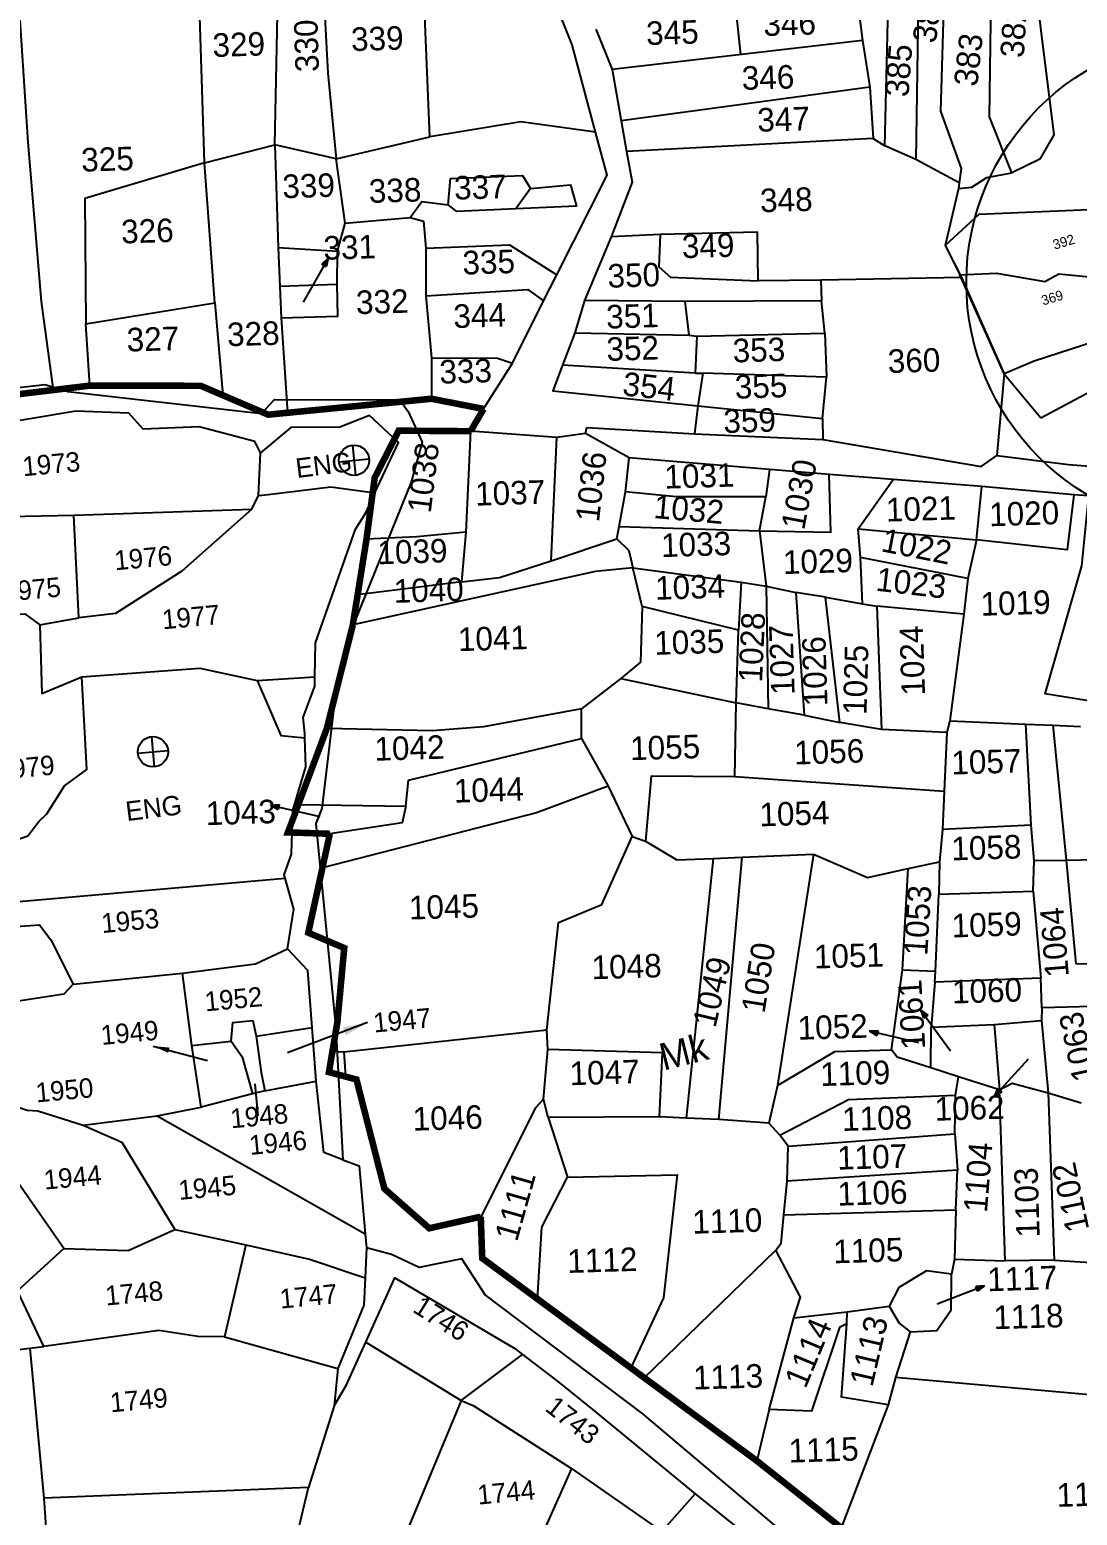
# Model space of a CAD drawing. Header units: metres. Extents: x 277515 to 230369286191, y 2056844 to 115415464409.
# Drawn here: x 279508 to 279902, y 2058575 to 2059133 of the extents above; entities that cross this region are included whole.
import ezdxf
from ezdxf.enums import TextEntityAlignment as Align

# ---------------------------------------------------------------- set-up
doc = ezdxf.new("R2010")
doc.units = ezdxf.units.M
doc.header["$MEASUREMENT"] = 0
for name, color, linetype in [('OFF', 1, 'Continuous'), ('OTHERS', 1, 'Continuous'), ('POLY_PARCEL', 6, 'Continuous'), ('POLY_ROAD', 30, 'Continuous'), ('SYM_ARROW', 1, 'Continuous'), ('TEXT_MAPIN', 7, 'Continuous'), ('TEXT_MAPOUT', 7, 'Continuous'), ('TEXT_PARCEL', 7, 'Continuous'), ('V_BOUND_LINE', 7, 'Continuous')]:
    doc.layers.add(name, color=color, linetype=linetype)
doc.styles.add('TEXT_MAP', font='', dxfattribs={"height": 1.8})
doc.styles.get('TEXT_MAP').set_extended_font_data('Kruti Dev 050')
doc.dimstyles.get("Standard").update_dxf_attribs({"dimtxt": 0.18, "dimasz": 0.18, "dimexe": 0.18, "dimexo": 0.0625, "dimgap": 0.09, "dimtad": 0, "dimtih": 1, "dimtoh": 1, "dimdec": 4, "dimzin": 0, "dimdsep": 46, "dimtxsty": 'Standard', "dimcen": 0.09, "dimadec": 0, "dimazin": 0, "dimtfac": 1, "dimtdec": 4, "dimtofl": 0, "dimtmove": 0, "dimatfit": 3, "dimfxl": 0, "dimtolj": 1, "dimtzin": 0, "dimarcsym": 0})

# ---------------------------------------------------------------- blocks, each defined once
blk = doc.blocks.new('DETAIL')
for points in [[(0, 1.4), (0, -1.4)], [(-1.4, 0), (1.4, 0)]]:
    blk.add_lwpolyline(points)
blk.add_circle((0, 0), 1.4)
blk = doc.blocks.new('ARROWASPECT')
h = blk.add_hatch(color=256)
h.paths.add_polyline_path([(2.85, -2.85), (3.72, -1.98), (0, 0)])
h.paths.add_polyline_path([(0, 0), (1.98, -3.72), (2.85, -2.85)])
for points in [[(0, 0), (17.15, -17.15)], [(0, 0), (1.98, -3.72)], [(0, 0), (3.72, -1.98)], [(3.72, -1.98), (1.98, -3.72)]]:
    blk.add_lwpolyline(points)
blk = doc.blocks.new('KSUB')
blk.add_circle((279952.73, 2059038.41), 92.8)
at = {"layer": 'OFF'}
for points in [[(279772.57, 2059146.65), (279774.94, 2059124.05)], [(279775.2, 2058925.77), (279784.61, 2058924.18)]]:
    blk.add_lwpolyline(points, dxfattribs=at)
at = {"layer": 'POLY_PARCEL'}
for points in [[(279877.07, 2059079.58), (279868.62, 2059100.69), (279869.61, 2059172.34)], [(279882.83, 2059174.48), (279892.81, 2059093.92), (279887.6, 2059084.81), (279877.07, 2059079.58)], [(279658.22, 2059093.13), (279655.13, 2059166.04)], [(279842.2, 2059167.27), (279840.97, 2059084.64)], [(279852.22, 2059170.18), (279850.24, 2059102.82), (279857.94, 2059081.3), (279857.25, 2059075.8)], [(279573.43, 2059083.42), (279570.86, 2059162.13)], [(279599.93, 2059090.19), (279601.32, 2059163.73)], [(279617.31, 2059164.39), (279619.82, 2059117.03)], [(279829.25, 2059089.76), (279831.06, 2059162.88)], [(279502.47, 2059160.04), (279507, 2059091.09), (279512.03, 2059031.29), (279516.55, 2058997.96)], [(279818.51, 2059148.06), (279820.82, 2059129.36)], [(279820.82, 2059129.36), (279726.71, 2059118.47)], [(279820.82, 2059129.36), (279823.67, 2059111.83)], [(279619.82, 2059117.03), (279622.93, 2059084.83)], [(279823.67, 2059111.83), (279730.11, 2059099.18)], [(279823.67, 2059111.83), (279824.84, 2059092.52)], [(279720.49, 2059094.93), (279692.43, 2059098.8), (279658.22, 2059093.13)], [(279573.43, 2059083.42), (279599.93, 2059090.19)], [(279622.93, 2059084.83), (279599.93, 2059090.19)], [(279599.93, 2059090.19), (279601.12, 2059051.53)], [(279622.93, 2059084.83), (279658.22, 2059093.13)], [(279824.84, 2059092.52), (279732.14, 2059087.69)], [(279824.84, 2059092.52), (279829.25, 2059089.76)], [(279840.97, 2059084.64), (279829.25, 2059089.76)], [(279573.43, 2059083.42), (279528.48, 2059069.92), (279528.76, 2059022.85)], [(279577.36, 2059030.69), (279573.43, 2059083.42)], [(279626.27, 2059060.67), (279622.93, 2059084.83)], [(279857.25, 2059075.8), (279840.97, 2059084.64)], [(279665.06, 2059067.64), (279665.92, 2059077.48), (279693.05, 2059078.6), (279696.08, 2059073.78)], [(279857.02, 2059073.77), (279861.92, 2059074.21), (279867.59, 2059077.85), (279877.07, 2059079.58)], [(279696.08, 2059073.78), (279711.07, 2059075.11), (279713.34, 2059067.09), (279690.54, 2059066.11)], [(279696.08, 2059073.78), (279690.54, 2059066.11)], [(279857.02, 2059073.77), (279851.9, 2059052.24), (279858.04, 2059040.3)], [(279857.25, 2059075.8), (279857.02, 2059073.77)], [(279650.76, 2059062.87), (279655.2, 2059068.78), (279665.06, 2059067.64)], [(279690.54, 2059066.11), (279668.32, 2059065.14), (279665.06, 2059067.64)], [(279623.41, 2059050.19), (279626.27, 2059060.67)], [(279626.27, 2059060.67), (279650.76, 2059062.87)], [(279650.76, 2059062.87), (279655.76, 2059061.41), (279656.65, 2059051.33)], [(279744.74, 2059056.43), (279726.41, 2059055.57)], [(279744.74, 2059056.43), (279744.25, 2059044.28), (279748.7, 2059040.42), (279781.68, 2059039.07)], [(279781.68, 2059039.07), (279781.41, 2059057.26), (279744.74, 2059056.43)], [(279601.12, 2059051.53), (279601.75, 2059036.94)], [(279601.12, 2059051.53), (279623.41, 2059050.19)], [(279623.26, 2059037.6), (279623.41, 2059050.19)], [(279656.65, 2059051.33), (279656.62, 2059033.43)], [(279656.65, 2059051.33), (279688.1, 2059052.59), (279705.94, 2059041.32)], [(279623.26, 2059037.6), (279601.75, 2059036.94)], [(279602.26, 2059025.12), (279623.62, 2059025.77), (279623.26, 2059037.6)], [(279805.2, 2059039.26), (279781.68, 2059039.07)], [(279858.04, 2059040.3), (279805.2, 2059039.26)], [(279805.2, 2059039.26), (279805.47, 2059031.51)], [(279858.04, 2059040.3), (279874.1, 2059004.02), (279871.39, 2058973.4)], [(279601.75, 2059036.94), (279602.26, 2059025.12)], [(279656.62, 2059033.43), (279694.98, 2059035.76), (279700.97, 2059031.46)], [(279656.62, 2059033.43), (279658.77, 2059010.1)], [(279528.76, 2059022.85), (279577.36, 2059030.69)], [(279577.36, 2059030.69), (279580.26, 2058996.02)], [(279754.17, 2059031.24), (279716.36, 2059031.63)], [(279805.47, 2059031.51), (279754.17, 2059031.24)], [(279755.72, 2059018.64), (279754.17, 2059031.24)], [(279806.66, 2059019.39), (279805.47, 2059031.51)], [(279530.36, 2058999.62), (279528.76, 2059022.85)], [(279602.26, 2059025.12), (279604.6, 2058989.4)], [(279712.73, 2059019.5), (279755.72, 2059018.64)], [(279755.72, 2059018.64), (279758.63, 2059018.15)], [(279758.63, 2059018.15), (279757.9, 2059004.27)], [(279758.63, 2059018.15), (279806.66, 2059019.39)], [(279806.66, 2059019.39), (279807.38, 2059002.84)], [(279658.77, 2059010.1), (279658.76, 2058994.68)], [(279658.77, 2059010.1), (279683.63, 2059010), (279689.19, 2059008.09)], [(279757.9, 2059004.27), (279708.08, 2059007.25)], [(279757.9, 2059004.27), (279760.78, 2059004.36)], [(279760.78, 2059004.36), (279758.97, 2058992)], [(279807.38, 2059002.84), (279760.78, 2059004.36)], [(279805.84, 2058987.2), (279807.38, 2059002.84)], [(279758.97, 2058992), (279805.84, 2058987.2)], [(279805.84, 2058987.2), (279805.89, 2058979.35)], [(279673.5, 2058982.48), (279671.71, 2058944.46)], [(279703.81, 2058933.72), (279705.96, 2058980.11)], [(279731.74, 2058959.67), (279733.16, 2058972.48)], [(279782.1, 2058945), (279808.94, 2058944.57), (279808.29, 2058966.17)], [(279785.86, 2058968.05), (279784.52, 2058957.85)], [(279729.35, 2058946.63), (279731.74, 2058959.67)], [(279784.52, 2058957.85), (279750.83, 2058957.76), (279731.74, 2058959.67)], [(279819.2, 2058945.82), (279832.36, 2058964.27)], [(279863.76, 2058941.58), (279865.78, 2058961.63)], [(279782.1, 2058945), (279784.52, 2058957.85)], [(279900.4, 2058958.61), (279897.88, 2058937.94), (279863.76, 2058941.58)], [(279931.56, 2058876.93), (279889.55, 2058883.75), (279903.37, 2058931.88), (279905.99, 2058958.12)], [(279671.71, 2058944.46), (279653.24, 2058942.76), (279634.36, 2058941.95)], [(279671.71, 2058944.46), (279670.01, 2058925.89)], [(279728.51, 2058942.04), (279729.35, 2058946.63)], [(279729.35, 2058946.63), (279782.1, 2058945)], [(279782.1, 2058945), (279784.61, 2058924.18)], [(279819.2, 2058945.82), (279863.76, 2058941.58)], [(279820.16, 2058934.94), (279819.2, 2058945.82)], [(279703.81, 2058933.72), (279728.51, 2058942.04)], [(279728.51, 2058942.04), (279733.04, 2058937.57), (279734.49, 2058931.07)], [(279863.76, 2058941.58), (279860.46, 2058927.13)], [(279670.01, 2058925.89), (279684.34, 2058927.46), (279703.81, 2058933.72)], [(279860.46, 2058927.13), (279820.16, 2058934.94)], [(279820.84, 2058917.54), (279820.16, 2058934.94)], [(279734.49, 2058931.07), (279720.49, 2058929.7), (279629.19, 2058909.65)], [(279670.01, 2058925.89), (279631.02, 2058921.02)], [(279738.05, 2058916.52), (279734.49, 2058931.07)], [(279734.49, 2058931.07), (279775.2, 2058925.77)], [(279775.2, 2058925.77), (279774.2, 2058907.65)], [(279860.46, 2058927.13), (279859, 2058913.68)], [(279784.61, 2058924.18), (279795.85, 2058921.89)], [(279784.61, 2058924.18), (279785.4, 2058878.06)], [(279807, 2058920.05), (279795.85, 2058921.89)], [(279795.85, 2058921.89), (279798.89, 2058875.67)], [(279738.05, 2058916.52), (279737.44, 2058895.61), (279729.95, 2058889.47)], [(279774.2, 2058907.65), (279738.05, 2058916.52)], [(279807, 2058920.05), (279820.84, 2058917.54)], [(279812.38, 2058872.97), (279807, 2058920.05)], [(279820.84, 2058917.54), (279826.28, 2058916.73)], [(279859, 2058913.68), (279826.28, 2058916.73)], [(279826.28, 2058916.73), (279828.06, 2058870.33)], [(279859, 2058913.68), (279853.67, 2058873.61)], [(279773.33, 2058880.3), (279774.2, 2058907.65)], [(279729.95, 2058889.47), (279715.2, 2058878.1)], [(279729.95, 2058889.47), (279773.33, 2058880.3)], [(279715.2, 2058878.1), (279678.29, 2058871.35), (279658.99, 2058869.83), (279619.44, 2058870.7)], [(279715.17, 2058866.96), (279715.2, 2058878.1)], [(279772.87, 2058852.51), (279773.33, 2058880.3)], [(279785.4, 2058878.06), (279773.33, 2058880.3)], [(279798.89, 2058875.67), (279785.4, 2058878.06)], [(279798.89, 2058875.67), (279812.38, 2058872.97)], [(279828.06, 2058870.33), (279812.38, 2058872.97)], [(279852.56, 2058869.21), (279828.06, 2058870.33)], [(279853.67, 2058873.61), (279852.56, 2058869.21)], [(279853.67, 2058873.61), (279882.31, 2058872.38)], [(279884.34, 2058834.42), (279882.31, 2058872.38)], [(279882.31, 2058872.38), (279892.58, 2058871.94)], [(279897.53, 2058821.25), (279892.58, 2058871.94)], [(279892.58, 2058871.94), (279902.88, 2058871.5)], [(279649.18, 2058841.56), (279650.14, 2058851.25), (279715.17, 2058866.96)], [(279715.17, 2058866.96), (279725.19, 2058848.99)], [(279852.56, 2058869.21), (279851.62, 2058847.06)], [(279725.19, 2058848.99), (279698.24, 2058839.01), (279617.77, 2058818.3)], [(279725.19, 2058848.99), (279734.25, 2058830.13)], [(279772.87, 2058852.51), (279741.36, 2058852.79), (279739.3, 2058828.41)], [(279851.62, 2058847.06), (279772.87, 2058852.51)], [(279608.72, 2058842.11), (279649.18, 2058841.56)], [(279851.62, 2058847.06), (279851.01, 2058832.77)], [(279649.18, 2058841.56), (279647.82, 2058835.28), (279620.56, 2058831.12)], [(279851.01, 2058832.77), (279849.82, 2058820.58)], [(279884.34, 2058834.42), (279851.01, 2058832.77)], [(279885.37, 2058821.04), (279884.34, 2058834.42)], [(279702.22, 2058757.43), (279706.54, 2058797.79), (279722.87, 2058804.52), (279734.25, 2058830.13)], [(279734.25, 2058830.13), (279739.3, 2058828.41)], [(279739.3, 2058828.41), (279751.06, 2058821.29), (279764.77, 2058821.87)], [(279764.77, 2058821.87), (279754.59, 2058724.2)], [(279764.77, 2058821.87), (279775.66, 2058822.34)], [(279766.79, 2058723.71), (279775.66, 2058822.34)], [(279775.66, 2058822.34), (279802.46, 2058823.48)], [(279802.46, 2058823.48), (279788.93, 2058736.45)], [(279802.46, 2058823.48), (279822.7, 2058814.75), (279838.02, 2058818.04)], [(279838.02, 2058818.04), (279849.82, 2058820.58)], [(279849.82, 2058820.58), (279849.57, 2058808.41)], [(279885.1, 2058809.5), (279885.37, 2058821.04)], [(279885.37, 2058821.04), (279897.53, 2058821.25)], [(279897.53, 2058821.25), (279908.76, 2058821.45)], [(279911.09, 2058781.93), (279901.22, 2058782.24), (279897.53, 2058821.25)], [(279835.93, 2058779.92), (279838.02, 2058818.04)], [(279848.27, 2058779.43), (279849.57, 2058808.41)], [(279849.57, 2058808.41), (279885.1, 2058809.5)], [(279885.1, 2058809.5), (279887.97, 2058776.85)], [(279831.78, 2058749.94), (279835.93, 2058779.92)], [(279835.93, 2058779.92), (279848.27, 2058779.43)], [(279848.09, 2058775.32), (279846.73, 2058758.44)], [(279848.09, 2058775.32), (279848.27, 2058779.43)], [(279887.97, 2058776.85), (279848.09, 2058775.32)], [(279888.32, 2058765.63), (279887.97, 2058776.85)], [(279888.32, 2058765.63), (279888.15, 2058760.95)], [(279912, 2058766.36), (279888.32, 2058765.63)], [(279846.58, 2058743.15), (279846.73, 2058758.44)], [(279846.73, 2058758.44), (279870.41, 2058759.47)], [(279870.41, 2058759.47), (279888.15, 2058760.95)], [(279870.41, 2058759.47), (279872.41, 2058734.9)], [(279888.15, 2058760.95), (279890.7, 2058733.73)], [(279625.81, 2058749.18), (279702.22, 2058757.43)], [(279702.49, 2058749.98), (279702.22, 2058757.43)], [(279621.55, 2058749.4), (279625.81, 2058749.18)], [(279625.81, 2058749.18), (279626.44, 2058739.85)], [(279700.97, 2058731.33), (279702.49, 2058749.98)], [(279744.53, 2058724.75), (279745.67, 2058748.81), (279702.49, 2058749.98)], [(279788.93, 2058736.45), (279810.44, 2058749.25), (279831.78, 2058749.94)], [(279846.58, 2058743.15), (279833.85, 2058747.17), (279831.78, 2058749.94)], [(279856.98, 2058739.73), (279846.58, 2058743.15)], [(279788.93, 2058736.45), (279785.62, 2058722.34)], [(279855.78, 2058732.83), (279856.98, 2058739.73)], [(279872.41, 2058734.9), (279856.98, 2058739.73)], [(279872.41, 2058734.9), (279877.14, 2058737.35), (279890.7, 2058733.73)], [(279700.97, 2058731.33), (279697.94, 2058728.13), (279677.32, 2058687.17)], [(279744.53, 2058724.75), (279702.67, 2058724.47), (279700.97, 2058731.33)], [(279789.79, 2058717.81), (279815.58, 2058731.29), (279855.78, 2058732.83)], [(279855.57, 2058718.29), (279855.78, 2058732.83)], [(279874.5, 2058670.54), (279872.41, 2058734.9)], [(279890.7, 2058733.73), (279892.9, 2058670.79)], [(279890.7, 2058733.73), (279903.14, 2058729.92)], [(279754.59, 2058724.2), (279744.53, 2058724.75)], [(279766.79, 2058723.71), (279754.59, 2058724.2)], [(279785.62, 2058722.34), (279766.79, 2058723.71)], [(279785.62, 2058722.34), (279789.79, 2058717.81)], [(279792.87, 2058713.7), (279789.79, 2058717.81)], [(279792.57, 2058700.47), (279792.87, 2058713.7)], [(279792.87, 2058713.7), (279855.57, 2058718.29)], [(279855.57, 2058718.29), (279856.61, 2058704.6)], [(279698.62, 2058656.25), (279700.25, 2058683.28), (279709.97, 2058701.98), (279751.12, 2058702.92), (279745.99, 2058656.62), (279733.78, 2058630.32)], [(279856.61, 2058704.6), (279792.57, 2058700.47)], [(279855.96, 2058689.78), (279856.61, 2058704.6)], [(279791.3, 2058687.85), (279792.57, 2058700.47)], [(279788.28, 2058674.55), (279790.24, 2058677.27), (279791.3, 2058687.85)], [(279791.3, 2058687.85), (279855.96, 2058689.78)], [(279855.96, 2058689.78), (279855.45, 2058671.21)], [(279738.77, 2058626.63), (279788.28, 2058674.55)], [(279795.04, 2058649.12), (279797.55, 2058656.96), (279788.28, 2058674.55)], [(279855.45, 2058671.21), (279854.38, 2058665.56)], [(279855.45, 2058671.21), (279874.5, 2058670.54)], [(279892.9, 2058670.79), (279874.5, 2058670.54)], [(279892.9, 2058670.79), (279916.34, 2058669.33)], [(279854.38, 2058665.56), (279844.98, 2058666.83), (279834.56, 2058660.59), (279830.95, 2058653.48)], [(279838.82, 2058643.86), (279848.8, 2058644.38), (279854.17, 2058652.15), (279854.38, 2058665.56)], [(279815.11, 2058651.37), (279830.95, 2058653.48)], [(279830.95, 2058653.48), (279834.66, 2058647.19), (279838.82, 2058643.86)], [(279785.73, 2058614.7), (279795.04, 2058649.12)], [(279815.01, 2058646.87), (279812.25, 2058645.56), (279801.67, 2058614.06), (279785.73, 2058614.7)], [(279795.04, 2058649.12), (279815.11, 2058651.37)], [(279830.48, 2058616.47), (279813, 2058619.28), (279815.01, 2058646.87)], [(279815.01, 2058646.87), (279815.11, 2058651.37)], [(279838.82, 2058643.86), (279833.32, 2058626.77)], [(279833.32, 2058626.77), (279830.48, 2058616.47)], [(279911.81, 2058619.65), (279833.32, 2058626.77)], [(279785.73, 2058614.7), (279781.14, 2058595.38)], [(279830.48, 2058616.47), (279812.9, 2058570.2)]]:
    blk.add_lwpolyline(points, dxfattribs=at)
at = {"layer": 'POLY_ROAD'}
for points in [[(279720.49, 2059094.93), (279711.72, 2059127.74), (279691.57, 2059178.09), (279668.37, 2059166.77), (279655.13, 2059166.04)], [(279871.39, 2058973.4), (279898.36, 2058969.92), (279992.9, 2058962.55), (280037.34, 2058962.25), (279986.4, 2059033.93), (279981.61, 2059038.75), (279933.4, 2059138.52), (279890.51, 2059174.99)], [(279720.63, 2059133.67), (279726.71, 2059118.47)], [(279726.71, 2059118.47), (279730.11, 2059099.18)], [(279730.11, 2059099.18), (279732.14, 2059087.69)], [(279705.94, 2059041.32), (279724.82, 2059078.77), (279720.49, 2059094.93)], [(279732.14, 2059087.69), (279734.19, 2059076.07), (279726.41, 2059055.57)], [(279726.41, 2059055.57), (279716.36, 2059031.63)], [(279700.97, 2059031.46), (279705.94, 2059041.32)], [(279689.19, 2059008.09), (279700.97, 2059031.46)], [(279716.36, 2059031.63), (279712.73, 2059019.5)], [(279712.73, 2059019.5), (279708.08, 2059007.25)], [(279678.38, 2058990.84), (279689.19, 2059008.09)], [(279708.08, 2059007.25), (279704.43, 2058997.62), (279758.97, 2058992)], [(279758.97, 2058992), (279757.75, 2058981.52)], [(279705.96, 2058980.11), (279673.5, 2058982.48)], [(279716.64, 2058981.59), (279705.96, 2058980.11)], [(279716.64, 2058981.59), (279717.23, 2058983.92), (279757.75, 2058981.52)], [(279733.16, 2058972.48), (279716.64, 2058981.59)], [(279757.75, 2058981.52), (279805.89, 2058979.35)], [(279805.89, 2058979.35), (279865.55, 2058969.25), (279871.39, 2058973.4)], [(279785.86, 2058968.05), (279733.16, 2058972.48)], [(279808.29, 2058966.17), (279785.86, 2058968.05)], [(279832.36, 2058964.27), (279808.29, 2058966.17)], [(279865.78, 2058961.63), (279832.36, 2058964.27)], [(279900.4, 2058958.61), (279865.78, 2058961.63)], [(279905.99, 2058958.12), (279900.4, 2058958.61)]]:
    blk.add_lwpolyline(points, dxfattribs=at)
at = {"layer": 'SYM_ARROW'}
blk.add_lwpolyline([(279702.67, 2058724.47), (279709.97, 2058701.98)], dxfattribs=at)
at = {"layer": 'V_BOUND_LINE', "const_width": 2.46}
for points in [[(279495.92, 2058995.48), (279516.55, 2058997.96)], [(279516.55, 2058997.96), (279530.36, 2058999.62)], [(279530.36, 2058999.62), (279572.03, 2058999.55), (279580.26, 2058996.02)], [(279580.26, 2058996.02), (279597.35, 2058988.7), (279604.6, 2058989.4)], [(279604.6, 2058989.4), (279658.76, 2058994.68)], [(279658.76, 2058994.68), (279678.38, 2058990.84)], [(279678.38, 2058990.84), (279673.5, 2058982.48)], [(279673.5, 2058982.48), (279646.46, 2058982.68), (279637.42, 2058964.96), (279634.36, 2058941.95)], [(279634.36, 2058941.95), (279631.02, 2058921.02)], [(279631.02, 2058921.02), (279629.19, 2058909.65)], [(279629.19, 2058909.65), (279619.44, 2058870.7)], [(279619.44, 2058870.7), (279608.72, 2058842.11)], [(279608.72, 2058842.11), (279604.8, 2058831.66), (279620.56, 2058831.12)], [(279620.56, 2058831.12), (279617.77, 2058818.3)], [(279617.77, 2058818.3), (279612.46, 2058793.94), (279625.98, 2058788.19), (279623.41, 2058760.41), (279621.55, 2058749.4)], [(279621.55, 2058749.4), (279620.22, 2058741.51), (279626.44, 2058739.85)], [(279626.44, 2058739.85), (279630.57, 2058738.75), (279641.07, 2058697.69), (279657.95, 2058682.81), (279677.32, 2058687.17)], [(279677.32, 2058687.17), (279677.86, 2058671.56), (279698.62, 2058656.25)], [(279698.62, 2058656.25), (279733.78, 2058630.32)], [(279733.78, 2058630.32), (279738.77, 2058626.63)], [(279738.77, 2058626.63), (279781.14, 2058595.38)], [(279781.14, 2058595.38), (279812.9, 2058570.2)]]:
    blk.add_lwpolyline(points, dxfattribs=at)
at = {"layer": 'SYM_ARROW'}
for p, xscale, yscale, zscale, rotation in [((279619.97, 2059047.51), 0.7863786985108947, 0.7863786985108947, 0.7863786985108947, 285.257651506302), ((279598.25, 2058841.93), 0.7863786985108948, 0.7863786985108948, 0.7863786985108948, 31.8153326831569), ((279823.41, 2058757.01), 0.7863786985108948, 0.7863786985108948, 0.7863786985108948, 31.8153326831569), ((279842.73, 2058764.95), 0.7863786985108948, 0.7863786985108948, 0.7863786985108948, 351.230508063424), ((279870.46, 2058732.44), 0.7863786985108949, 0.7863786985108949, 0.7863786985108949, 92.74650463372171), ((279866.73, 2058661.2), 0.7863786985108948, 0.7863786985108948, 0.7863786985108948, 246.1801112217399)]:
    blk.add_blockref('ARROWASPECT', p, dxfattribs=dict(at, xscale=xscale, yscale=yscale, zscale=zscale, rotation=rotation))
at = {"layer": 'TEXT_PARCEL', "style": 'TEXT_MAP'}
for s, rotation, p in [('384', 81.6233, (279849.81, 2059137.8)), ('346', 1.7537, (279793.59, 2059131.34)), ('382', 86.3102, (279882.13, 2059132.56)), ('329', 1.7537, (279586.46, 2059123.46)), ('330', 91.7537, (279616.19, 2059127.52)), ('339', 1.7537, (279638.55, 2059125.67)), ('345', 1.7537, (279749.51, 2059127.94)), ('385', 85.7412, (279838.88, 2059117.79)), ('383', 83.6189, (279865.1, 2059121.64)), ('346', 1.7537, (279785.47, 2059111.07)), ('347', 1.7537, (279791.31, 2059095.35)), ('325', 1.7537, (279537.08, 2059080.35)), ('339', 1.7537, (279612.72, 2059070.35)), ('338', 1.7537, (279645.23, 2059068.59)), ('337', 1.7537, (279677.3, 2059069.82)), ('348', 1.7537, (279792.35, 2059065.07)), ('326', 1.7537, (279552.1, 2059053.35)), ('331', 1.7537, (279628.17, 2059047.22)), ('349', 1.7537, (279762.95, 2059047.8)), ('335', 1.7537, (279680.44, 2059041.66)), ('350', 1.7537, (279735, 2059036.7)), ('332', 1.7537, (279640.4, 2059026.75)), ('344', 1.7537, (279677.02, 2059021.55)), ('351', 1.7537, (279734.5, 2059021.34)), ('327', 1.7537, (279554.16, 2059012.71)), ('328', 1.7537, (279591.93, 2059014.7)), ('352', 1.7537, (279734.58, 2059009.18)), ('353', 1.7537, (279782.05, 2059008.61)), ('333', 1.7537, (279671.76, 2059000.63)), ('360', 1.7537, (279840.38, 2059004.63)), ('354', 353.6283, (279740.13, 2058994.92)), ('355', 1.7537, (279782.85, 2058995)), ('359', 1.7537, (279778.56, 2058982.07)), ('1038', 83.0025, (279660.09, 2058964.5)), ('1036', 83.6189, (279723.23, 2058961.17)), ('1031', 1.7537, (279759.65, 2058961.28)), ('1030', 79.3511, (279801.35, 2058957.95)), ('1037', 1.7537, (279688.5, 2058954.87)), ('1032', 355.0477, (279755.21, 2058948.71)), ('1021', 1.7537, (279842.95, 2058948.89)), ('1020', 1.7537, (279881.78, 2058947.13)), ('1033', 1.7537, (279758.41, 2058935.53)), ('1022', 348.7664, (279840.4, 2058934.83)), ('1039', 1.7537, (279651.76, 2058932.82)), ('1029', 1.7537, (279804.23, 2058929.15)), ('1040', 1.7537, (279657.87, 2058918.33)), ('1034', 1.7537, (279756.17, 2058919.49)), ('1023', 353.3315, (279838.69, 2058921.03)), ('1019', 1.7537, (279878.57, 2058913.48)), ('1041', 1.7537, (279682.01, 2058900.18)), ('1028', 87.3524, (279783.69, 2058901.03)), ('1027', 91.7537, (279794.96, 2058896.63)), ('1024', 91.7537, (279844, 2058896.37)), ('1035', 1.7537, (279755.84, 2058898.79)), ('1026', 91.7537, (279807.33, 2058892.36)), ('1025', 88.3853, (279822.74, 2058888.88)), ('1042', 1.7537, (279650.63, 2058858.97)), ('1055', 1.7537, (279746.77, 2058859.19)), ('1056', 1.7537, (279808.45, 2058857.56)), ('1057', 1.7537, (279867.58, 2058853.79)), ('1044', 1.7537, (279680.48, 2058843.21)), ('1043', 1.7537, (279587.2, 2058834.76)), ('1054', 1.7537, (279795.4, 2058834.31)), ('1058', 1.7537, (279867.58, 2058821.51)), ('1045', 1.7537, (279663.59, 2058799.28)), ('1053', 86.5562, (279846.03, 2058798.32)), ('1064', 94.6178, (279897.43, 2058790.65)), ('1059', 1.7537, (279867.69, 2058792.54)), ('1048', 1.7537, (279732.3, 2058776.83)), ('1050', 80.9632, (279786.08, 2058776.39)), ('1051', 1.7537, (279815.88, 2058780.86)), ('1049', 76.6768, (279768.57, 2058770.69)), ('1061', 93.3291, (279843.73, 2058763.41)), ('1060', 1.7537, (279867.83, 2058767.71)), ('1063', 102.0643, (279906.04, 2058751.93)), ('1052', 1.7537, (279809.77, 2058754.08)), ('1047', 1.7537, (279724.03, 2058736.98)), ('1109', 1.7537, (279818.26, 2058736.68)), ('1062', 1.7537, (279861.26, 2058723.62)), ('1046', 1.7537, (279665, 2058719.89)), ('1108', 1.7537, (279826.47, 2058719.78)), ('1107', 1.7537, (279824.63, 2058705.23)), ('1104', 85.4098, (279868.72, 2058701.66)), ('1111', 74.16, (279694.53, 2058690.11)), ('1103', 91.7537, (279887.12, 2058692.62)), ('1102', 102.0645, (279903.43, 2058695.33)), ('1106', 1.7537, (279824.74, 2058691.7)), ('1110', 1.7537, (279770.15, 2058681.16)), ('1112', 1.7537, (279723.17, 2058666.41)), ('1105', 1.7537, (279823.16, 2058670.03)), ('1117', 1.7537, (279881.1, 2058659.53)), ('1118', 1.7537, (279883.42, 2058645.26)), ('1114', 67.2971, (279804.53, 2058634.36)), ('1113', 76.8139, (279827.58, 2058635.71)), ('1113', 1.7537, (279770.45, 2058622.58)), ('1115', 1.7537, (279806.4, 2058595.12)), ('1119', 1.7537, (279907.14, 2058578.46))]:
    blk.add_text(s, height=8.858, rotation=rotation, dxfattribs=at).set_placement(p, align=Align.CENTER)
blk = doc.blocks.new('LHT')
at = {"layer": 'POLY_PARCEL'}
for points in [[(280462.8, 2059831), (280418.3, 2059843.6), (280307.3, 2059868.3), (280270.6, 2059849), (280276.6, 2059820.3)], [(280292.1, 2059723.6), (280276.6, 2059820.3)], [(280276.6, 2059820.3), (280309, 2059813.1), (280349.1, 2059794.6), (280363.2, 2059797.8), (280406.4, 2059781.7), (280422.8, 2059775), (280434, 2059779.4), (280503.9, 2059773.3)], [(280517.4, 2059803.8), (280508.9, 2059788.5), (280455.7, 2059801.9), (280462.8, 2059831)], [(280462.8, 2059831), (280492.6, 2059817.2), (280517.4, 2059803.8)], [(280529.6, 2059779.3), (280517.4, 2059803.8)], [(280529.6, 2059779.3), (280504.3, 2059776.5), (280503.9, 2059773.3)], [(280503.9, 2059773.3), (280509.4, 2059748.6), (280538.1, 2059751.7)], [(280538.1, 2059751.7), (280536.6, 2059760.1), (280529.6, 2059779.3)], [(280527.4, 2059740.4), (280472.2, 2059737.9), (280470.2, 2059735.3)], [(280527.4, 2059740.4), (280471.3, 2059726.7), (280491.3, 2059677)], [(280491.3, 2059677), (280529.7, 2059688.2), (280533.5, 2059700.2), (280544.3, 2059720.7), (280539.4, 2059742.7)], [(280539.4, 2059742.7), (280527.4, 2059740.4)], [(280538.1, 2059751.7), (280539.4, 2059742.7)], [(280470.2, 2059735.3), (280321.3, 2059727.8), (280292.1, 2059723.6)], [(280292.1, 2059723.6), (280313.9, 2059676.8)], [(280313.9, 2059676.8), (280362.9, 2059688.2), (280472.2, 2059676.9), (280491.3, 2059677)]]:
    blk.add_lwpolyline(points, dxfattribs=at)
at = {"layer": 'TEXT_PARCEL', "style": 'TEXT_MAP'}
for s, p in [('392', (280374.9, 2059820.2)), ('391', (280481, 2059810)), ('369', (280351.9, 2059774.3)), ('390', (280520.5, 2059764.1)), ('387', (280390.3, 2059705.6)), ('388', (280508.6, 2059709.8))]:
    blk.add_text(s, height=8.86, rotation=1.7537, dxfattribs=at).set_placement(p, align=Align.CENTER)
blk = doc.blocks.new('TEXTARROW')
blk.add_leader([(0.04, -0.01), (8.68, -0.01)], dimstyle='Standard', override={"dimtxt": 2.5, "dimasz": 2.5, "dimexe": 1.25, "dimexo": 0.625, "dimgap": 0.625, "dimtad": 1, "dimtih": 0, "dimtoh": 0, "dimzin": 8, "dimcen": 2.5, "dimtofl": 1})
blk = doc.blocks.new('ee')
at = {"layer": 'POLY_PARCEL'}
for points in [[(543.75, 622.57), (544.29, 626.47)], [(519.04, 622.89), (526.57, 622.33)], [(526.17, 612.85), (526.57, 622.33)], [(526.57, 622.33), (543.02, 621.35)], [(543.02, 621.35), (543.75, 622.57)], [(543.75, 622.57), (544.64, 622.57), (550.47, 622.73), (554.48, 621.79)], [(543.02, 621.35), (536.05, 616.25), (529.57, 612.93), (526.17, 612.85)], [(516.93, 613.82), (521.22, 613.66), (522.52, 612.53)], [(522.52, 612.53), (522.12, 606.21), (525.93, 607.4)], [(522.52, 612.53), (526.17, 612.85)], [(512.39, 589.99), (516.69, 592.5), (519.61, 593.23), (520.74, 594.45), (521.55, 595.09), (523.41, 597.52), (525.6, 598.82), (525.93, 607.4)], [(525.93, 607.4), (536.86, 607.16), (542.05, 605.54)], [(542.05, 605.54), (547.39, 605.39)], [(542.05, 605.54), (543.75, 600.28), (545.94, 599.87)], [(517.74, 584.97), (518.23, 587.24), (542.93, 587.12)], [(517.74, 584.97), (519.92, 584.92), (520.81, 583.46), (522.51, 579.17)], [(532.64, 579.25), (539.44, 579.5), (542.54, 580.59)], [(522.51, 579.17), (521.55, 578.35), (516.29, 578.02), (514.1, 576.57), (515.72, 568.63), (517.18, 567.98), (518.15, 567.82), (522.2, 566.12)], [(522.51, 579.17), (532.64, 579.25)], [(532.9, 572.52), (532.64, 579.25)], [(536.54, 572.6), (536.87, 574.3), (538.73, 574.3), (538.89, 572.84)], [(532.9, 572.52), (536.54, 572.6)], [(533.22, 566.77), (532.9, 572.52)], [(536.54, 572.6), (537.43, 571.06), (538.07, 567.55)], [(538.89, 572.84), (544.12, 573.16)], [(538.89, 572.84), (539.05, 569.44), (539.22, 567.74)], [(538.07, 567.55), (533.22, 566.77)], [(539.22, 567.74), (538.07, 567.55)], [(539.22, 567.74), (544.04, 568.16)], [(522.2, 566.12), (529.09, 566.36)], [(522.2, 566.12), (525.61, 564.24), (529.74, 555.74)], [(529.09, 566.36), (533.22, 566.77)], [(529.09, 566.36), (547.24, 553.71)], [(519.37, 554.93), (515.79, 561.27)], [(545.8, 560.7), (547.25, 560.03), (547.24, 553.71)], [(516.7, 546.1), (514.76, 551.44), (519.37, 554.93)], [(519.37, 554.93), (525.29, 554.2), (529.74, 555.74)], [(529.74, 555.74), (536.15, 553.71)], [(536.15, 553.71), (533.39, 545.45)], [(536.15, 553.71), (541.9, 551.85), (546.85, 549.67)], [(547.24, 553.71), (547.24, 552.41)], [(533.39, 545.45), (530.96, 545.69), (527.4, 546.59), (516.7, 546.1)], [(505.88, 545.85), (515.38, 546.07)], [(515.38, 546.07), (516.7, 546.1)], [(515.38, 546.07), (515.39, 532.14)], [(533.39, 545.45), (543.56, 541.56)], [(546.37, 543.74), (554.64, 537.56)], [(554.64, 537.56), (560.69, 541.26)], [(542.9, 538.14), (539.85, 530.84)], [(554.64, 537.56), (548.81, 526.55), (553.67, 522.98)], [(554.64, 537.56), (555.69, 536.99), (564.2, 530.35)], [(515.39, 532.14), (515.14, 522.26), (530.54, 519.91), (535.4, 519.42)], [(539.85, 530.84), (515.39, 532.14)], [(535.4, 519.42), (537.59, 524.2), (539.85, 530.84)], [(564.2, 530.35), (558.21, 519.66)], [(564.2, 530.35), (571.98, 523.79)], [(571.98, 523.79), (575.37, 526.96)]]:
    blk.add_lwpolyline(points, dxfattribs=at)
at = {"layer": 'POLY_ROAD'}
for points in [[(517.19, 634.43), (525.04, 634.59), (527.09, 633.75), (544.71, 630.08), (546.05, 631.25), (557.57, 630.16), (558.24, 629), (559.25, 626.07), (557.91, 622.49), (550.48, 608.13), (549.14, 603.66), (546.88, 593.23), (546.22, 591.89), (546.3, 572.86), (545.8, 560.7)], [(544.29, 626.47), (543.88, 627.55), (538.87, 629.39), (533.69, 629.64), (532.52, 631.23), (527.67, 631.89), (519.28, 631.26)], [(554.48, 621.79), (557.07, 626.22), (554.65, 628.97), (551.81, 628.14), (547.3, 628.55), (544.29, 626.47)], [(547.39, 605.39), (547.72, 608.52), (552.39, 618.62), (553.48, 620.04), (554.48, 621.79)], [(545.94, 599.87), (545.96, 600.26), (545.96, 601.76), (547.3, 604.52), (547.39, 605.39)], [(542.93, 587.12), (542.87, 587.44), (543.7, 589.27), (544.21, 593.28), (545.79, 597.2), (545.94, 599.87)], [(542.54, 580.59), (543.45, 584.18), (542.93, 587.12)], [(544.12, 573.16), (544.21, 578.42), (542.54, 580.59)], [(544.04, 568.16), (544.12, 573.16)], [(544.12, 561.56), (544.04, 568.16)], [(545.8, 560.7), (544.12, 561.56)], [(547.24, 552.41), (546.85, 549.67)], [(613.58, 464.26), (611.25, 469.61), (613.42, 478.62), (610.91, 487.72), (608.24, 501.66), (599.72, 506.17), (594.63, 506.58), (592.36, 510.72), (587.26, 517.73), (586.85, 518.57), (586.18, 519.57), (571.23, 534.76), (557.76, 547.07), (555.92, 550.57), (551.91, 550.15), (549.49, 551.57), (547.24, 552.41)], [(546.85, 549.67), (546.49, 547.15), (543.56, 541.56)], [(546.37, 543.74), (549.58, 549.4), (560.03, 541.88), (560.69, 541.26)], [(542.9, 538.14), (544.23, 539.97), (546.37, 543.74)], [(543.56, 541.56), (542.9, 538.14)], [(560.69, 541.26), (563.69, 538.47), (566.61, 535.63), (575.37, 526.96)], [(575.37, 526.96), (583.57, 519.02), (593.69, 505.21)]]:
    blk.add_lwpolyline(points, dxfattribs=at)
at = {"layer": 'OTHERS'}
for p in [(552.84, 624.98), (531.83, 599.88)]:
    blk.add_blockref('DETAIL', p, dxfattribs=at)
at = {"layer": 'SYM_ARROW'}
for p, xscale, yscale, zscale, rotation in [((529.31, 572.82), 0.6030175160133595, 0.6030175160133595, 0.6030175160133595, 339.7847045309595), ((549.3, 573.13), 0.9156538634026141, 0.9156538634026141, 0.9156538634026141, 195.4637315812555), ((538.38, 565.46), 0.3450246358707519, 0.3450246358707519, 0.3450246358707519, 90)]:
    blk.add_blockref('TEXTARROW', p, dxfattribs=dict(at, xscale=xscale, yscale=yscale, zscale=zscale, rotation=rotation))
at = {"layer": 'TEXT_MAPIN'}
for p in [(547.43, 623.83), (528.84, 593.72)]:
    blk.add_text('ENG', height=1.8, rotation=1.8, dxfattribs=at).set_placement(p)
at = {"layer": 'TEXT_MAPOUT', "style": 'TEXT_MAP'}
blk.add_text('Mk', height=2.5, rotation=8.7574, dxfattribs=at).set_placement((576.09, 566.16))
at = {"layer": 'TEXT_PARCEL', "style": 'TEXT_MAP'}
for s, p in [('1973', (522.26, 626.34)), ('1976', (529.91, 616.9)), ('1975', (519.41, 614.96)), ('1977', (533.8, 611.06)), ('1979', (517.31, 598.63)), ('1953', (525.61, 583.63)), ('1952', (534.45, 575.54)), ('1949', (524.6, 573.34)), ('1947', (549.78, 572.15)), ('1950', (518.11, 568.61)), ('1948', (535.81, 564.56)), ('1946', (537.31, 561.95)), ('1944', (518.11, 560.52)), ('1945', (530.41, 558.42)), ('1748', (522.78, 549.33)), ('1747', (538.8, 547.55)), ('1749', (522.3, 539.46)), ('1744', (555.31, 527.82))]:
    blk.add_text(s, height=1.8, dxfattribs=at).set_placement(p)
for s, rotation, p in [('1746', 322.32, (550.84, 546.19)), ('1743', 316.3469, (562.18, 535.98))]:
    blk.add_text(s, height=1.8, rotation=rotation, dxfattribs=at).set_placement(p)

msp = doc.modelspace()

# ---------------------------------------------------------------- block references
msp.add_blockref('KSUB', (0, 0))
for name, p, xscale, yscale, zscale, rotation in [('ee', (277626.04, 2056231.2), 4.068418026143748, 4.068418026143748, 4.068418026143748, 5.322478056082415), ('LHT', (389375.65, 1198364.43), 0.4173640046940918, 0.4173640046940918, 0.4173640046940918, 15.00028554534891)]:
    msp.add_blockref(name, p, dxfattribs=dict(xscale=xscale, yscale=yscale, zscale=zscale, rotation=rotation))

doc.saveas('drawing.dxf')
